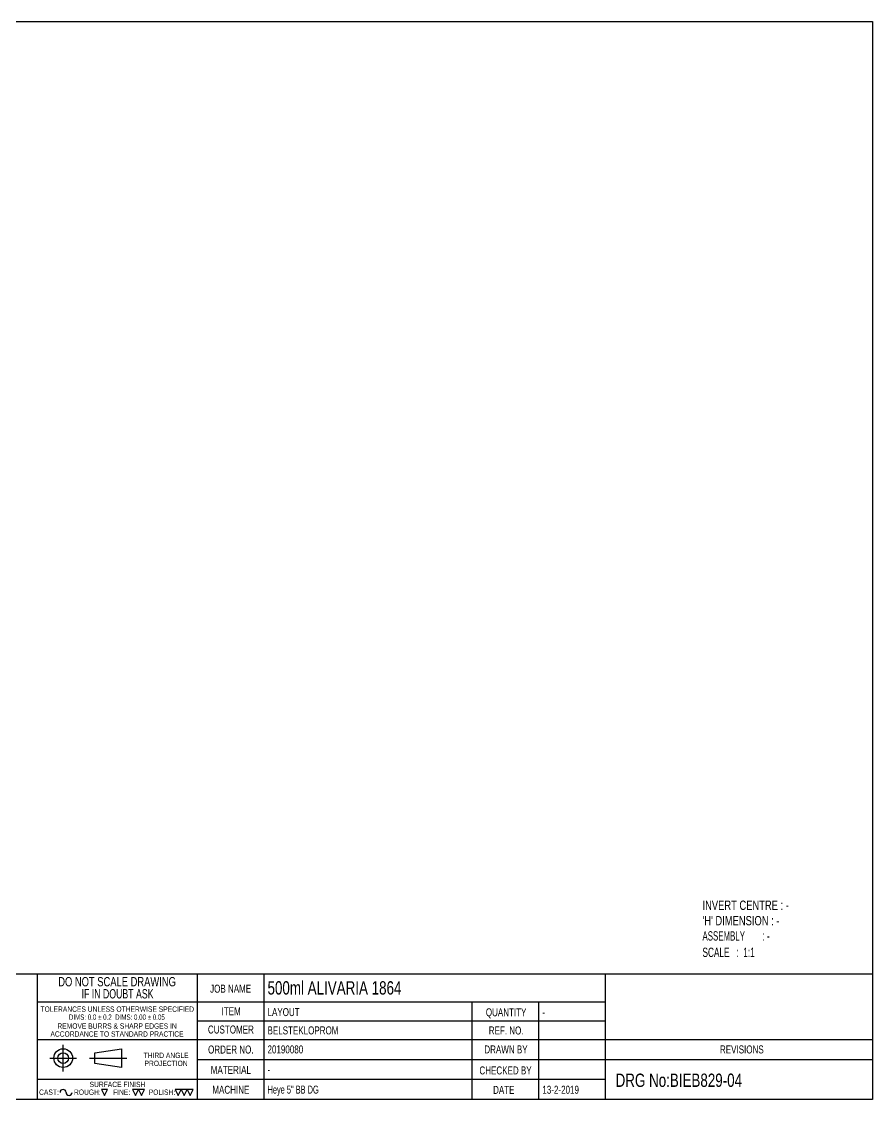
# Model space of a CAD drawing. Header units: millimetres. Extents: x -295 to 586, y 8 to 412.
# Drawn here: x 267.2 to 586, y 8 to 412 of the extents above; entities that cross this region are included whole.
import ezdxf

# ---------------------------------------------------------------- set-up
doc = ezdxf.new("R2010")
doc.units = ezdxf.units.MM
doc.layers.add('DIMENSIONS', color=2, linetype='Continuous')
doc.layers.add('TEXT', color=2, linetype='Continuous')
doc.layers.add('OUTLINE', color=7, linetype='Continuous', lineweight=25)
doc.styles.add('SLDTEXTSTYLE0', font='TXT', dxfattribs={"width": 0.75})
doc.styles.add('SLDTEXTSTYLE1', font='TXT', dxfattribs={"width": 0.691176})
doc.styles.add('SLDTEXTSTYLE2', font='TXT', dxfattribs={"width": 0.7})
doc.styles.add('SLDTEXTSTYLE3', font='TXT', dxfattribs={"width": 0.692308})
doc.styles.add('SLDTEXTSTYLE4', font='TXT', dxfattribs={"width": 0.631579})
doc.styles.add('SLDTEXTSTYLE5', font='TXT', dxfattribs={"width": 0.660714})
doc.dimstyles.new('SLDDIMSTYLE4', dxfattribs={"dimtxt": 3.5, "dimasz": 2, "dimexe": 0, "dimexo": 0.0625, "dimgap": 0.875, "dimtad": 1, "dimrnd": 1e-09, "dimzin": 12, "dimdsep": 46, "dimtxsty": 'SLDTEXTSTYLE0', "dimsah": 1, "dimcen": 0, "dimadec": 0, "dimazin": 3, "dimtfac": 1, "dimtofl": 0, "dimtmove": 0, "dimatfit": 3, "dimfxl": 0, "dimfrac": 2, "dimtolj": 1, "dimtzin": 12, "dimarcsym": 0})
doc.dimstyles.new('SLDDIMSTYLE6', dxfattribs={"dimtxt": 3.5, "dimasz": 2, "dimexe": 0, "dimexo": 0.0625, "dimgap": 0.875, "dimtad": 1, "dimrnd": 1e-09, "dimzin": 12, "dimdsep": 46, "dimtxsty": 'SLDTEXTSTYLE0', "dimsah": 1, "dimcen": 0, "dimadec": 0, "dimazin": 3, "dimtfac": 1, "dimtofl": 0, "dimtmove": 0, "dimatfit": 3, "dimfxl": 0, "dimfrac": 2, "dimtolj": 1, "dimtzin": 12, "dimarcsym": 0})

# ---------------------------------------------------------------- blocks, each defined once
blk = doc.blocks.new('SW_NOTE_0_1')
at = {"layer": 'TEXT', "color": 0, "char_height": 2, "attachment_point": 2, "style": 'SLDTEXTSTYLE0'}
for s, insert in [('THIRD ANGLE', (8.34, 2.57)), ('PROJECTION', (8.33, -0.43))]:
    blk.add_mtext(s, dxfattribs=dict(at, insert=insert))
blk = doc.blocks.new('SW_NOTE_0_2')
at = {"layer": 'TEXT', "color": 0, "char_height": 2, "attachment_point": 2, "style": 'SLDTEXTSTYLE0'}
for s, insert in [('REMOVE BURRS & SHARP EDGES IN', (21.78, 2.57)), ('ACCORDANCE TO STANDARD PRACTICE', (21.75, -0.43))]:
    blk.add_mtext(s, dxfattribs=dict(at, insert=insert))
blk = doc.blocks.new('SW_NOTE_0_3')
at = {"layer": 'TEXT', "color": 0, "char_height": 2, "attachment_point": 2}
for s, insert, style in [('TOLERANCES UNLESS OTHERWISE SPECIFIED', (27.09, 2.57), 'SLDTEXTSTYLE0'), ('DIMS: 0.0 ± 0.2  DIMS: 0.00 ± 0.05', (26.93, -0.43), 'SLDTEXTSTYLE1')]:
    blk.add_mtext(s, dxfattribs=dict(at, insert=insert, style=style))
blk = doc.blocks.new('SW_NOTE_0_4')
at = {"layer": 'TEXT', "color": 0, "char_height": 3.5, "attachment_point": 2}
for s, insert, style in [('DO NOT SCALE DRAWING', (28.71, 4.5), 'SLDTEXTSTYLE0'), ('IF IN DOUBT ASK', (28.89, -0.03), 'SLDTEXTSTYLE2')]:
    blk.add_mtext(s, dxfattribs=dict(at, insert=insert, style=style))
blk = doc.blocks.new('_D_7')
at = {"layer": 'DIMENSIONS'}
blk.add_line((197.29, 158.69), (179.83, 157.16), dxfattribs=at)
blk.add_solid([(197.29, 158.69), (195.26, 159.01), (195.34, 158.02)], dxfattribs=at)
at = {"layer": 'DIMENSIONS', "insert": (179.43, 161.65), "char_height": 3.5, "attachment_point": 1, "rotation": 5.0119, "style": 'SLDTEXTSTYLE0'}
blk.add_mtext('R224,5', dxfattribs=at)
blk = doc.blocks.new('_D_19')
at = {"layer": 'DIMENSIONS'}
blk.add_line((192.67, 284.14), (179.55, 283.07), dxfattribs=at)
blk.add_arc((441.83, 304.53), 250, 184.6762, 185.1354, dxfattribs=at)
blk.add_solid([(192.67, 284.14), (190.63, 284.48), (190.71, 283.48)], dxfattribs=at)
at = {"layer": 'DIMENSIONS', "insert": (179.18, 287.57), "char_height": 3.5, "attachment_point": 1, "rotation": 4.677, "style": 'SLDTEXTSTYLE0'}
blk.add_mtext('R250', dxfattribs=at)
blk = doc.blocks.new('_D_23')
at = {"layer": 'DIMENSIONS'}
blk.add_line((194.93, 196.71), (179.85, 195.3), dxfattribs=at)
blk.add_solid([(194.93, 196.71), (192.89, 197.02), (192.98, 196.02)], dxfattribs=at)
at = {"layer": 'DIMENSIONS', "insert": (179.43, 199.79), "char_height": 3.5, "attachment_point": 1, "rotation": 5.3525, "style": 'SLDTEXTSTYLE0'}
blk.add_mtext('R91,65', dxfattribs=at)

msp = doc.modelspace()

# ---------------------------------------------------------------- linework, layer by layer
at = {"layer": 'OUTLINE'}
for p, q in [((8, 412), (586, 412)), ((586, 412), (586, 8)), ((586, 55), (183, 55)), ((273, 55), (273, 8)), ((333, 55), (333, 8)), ((358, 55), (358, 8)), ((486, 8), (486, 55)), ((333, 44.5), (273, 44.5)), ((486, 44.5), (333, 44.5)), ((436, 8), (436, 44.5)), ((461, 8), (461, 44.5)), ((333, 37.5), (486, 37.5)), ((273, 30.5), (586, 30.5)), ((282.776, 18.5), (282.776, 28.5)), ((294.675, 25.5), (304.675, 27)), ((294.675, 21.5), (294.675, 25.5)), ((304.675, 27), (304.675, 20)), ((277.776, 23.5), (287.776, 23.5)), ((292.675, 23.5), (306.675, 23.5)), ((304.675, 20), (294.675, 21.5)), ((333, 23), (486, 23)), ((486, 23), (586, 23)), ((486, 15.5), (273, 15.5)), ((299.419, 11.75), (297.169, 11.75)), ((297.169, 11.75), (298.294, 9.5)), ((298.294, 9.5), (299.419, 11.75)), ((310.932, 11.75), (308.682, 11.75)), ((308.682, 11.75), (309.807, 9.5)), ((309.807, 9.5), (310.932, 11.75)), ((313.182, 11.75), (310.932, 11.75)), ((310.932, 11.75), (312.057, 9.5)), ((312.057, 9.5), (313.182, 11.75)), ((327, 11.75), (324.75, 11.75)), ((324.75, 11.75), (325.875, 9.5)), ((325.875, 9.5), (327, 11.75)), ((329.25, 11.75), (327, 11.75)), ((327, 11.75), (328.125, 9.5)), ((328.125, 9.5), (329.25, 11.75)), ((331.5, 11.75), (329.25, 11.75)), ((329.25, 11.75), (330.375, 9.5)), ((330.375, 9.5), (331.5, 11.75)), ((586, 8), (8, 8))]:
    msp.add_line(p, q, dxfattribs=at)
for radius in [3.5, 2]:
    msp.add_circle((282.776, 23.5), radius, dxfattribs=at)
for centre, start, end in [((282.708, 10.625), 0, 180), ((284.958, 10.625), 180, 0)]:
    msp.add_arc(centre, 1.125, start, end, dxfattribs=at)

# ---------------------------------------------------------------- block references
at = {"layer": 'TEXT'}
for name, p in [('SW_NOTE_0_4', (274.247, 49.382)), ('SW_NOTE_0_3', (275.956, 40.275)), ('SW_NOTE_0_2', (281.179, 33.954)), ('SW_NOTE_0_1', (312.989, 22.954))]:
    msp.add_blockref(name, p, dxfattribs=at)

# ---------------------------------------------------------------- texts
for s, insert, char_height, attachment_point, style in [('INVERT CENTRE : -', (522.315, 82.546), 3.5, 1, 'SLDTEXTSTYLE0'), ("'H' DIMENSION : -", (522.315, 76.762), 3.5, 1, 'SLDTEXTSTYLE0'), ('ASSEMBLY        : -', (522.315, 71.044), 3.5, 1, 'SLDTEXTSTYLE4'), ('SCALE   :  1:1', (522.315, 64.897), 3.5, 1, 'SLDTEXTSTYLE5'), ('500ml ALIVARIA 1864', (359.336, 52.316), 5, 1, 'SLDTEXTSTYLE0'), ('JOB NAME', (345.519, 51.011), 3, 2, 'SLDTEXTSTYLE0'), ('ITEM', (345.718, 42.585), 3, 2, 'SLDTEXTSTYLE0'), ('LAYOUT', (359.336, 42.251), 3, 1, 'SLDTEXTSTYLE0'), ('QUANTITY', (448.739, 42.165), 3, 2, 'SLDTEXTSTYLE0'), ('-', (462.355, 42.211), 3, 1, 'SLDTEXTSTYLE0'), ('CUSTOMER', (345.615, 35.709), 3, 2, 'SLDTEXTSTYLE0'), ('BELSTEKLOPROM', (359.336, 35.375), 3, 1, 'SLDTEXTSTYLE0'), ('REF. NO.', (448.755, 35.353), 3, 2, 'SLDTEXTSTYLE0'), ('20190080', (359.329, 28.254), 3, 1, 'SLDTEXTSTYLE0'), ('REVISIONS', (537.064, 28.244), 3, 2, 'SLDTEXTSTYLE0'), ('ORDER NO.', (345.584, 28.208), 3, 2, 'SLDTEXTSTYLE0'), ('DRAWN BY', (448.674, 28.244), 3, 2, 'SLDTEXTSTYLE0'), ('MATERIAL', (345.591, 20.587), 3, 2, 'SLDTEXTSTYLE0'), ('CHECKED BY', (448.516, 20.382), 3, 2, 'SLDTEXTSTYLE0'), ('-', (359.329, 20.645), 3, 1, 'SLDTEXTSTYLE0'), ('DRG No:BIEB829-04', (489.76, 17.689), 5, 1, 'SLDTEXTSTYLE0'), ('SURFACE FINISH', (303.101, 14.636), 2, 2, 'SLDTEXTSTYLE0'), ('MACHINE', (345.589, 13.137), 3, 2, 'SLDTEXTSTYLE0'), ('Heye 5" BB DG', (359.329, 13.183), 3, 1, 'SLDTEXTSTYLE3'), ('DATE', (447.87, 13.089), 3, 2, 'SLDTEXTSTYLE0'), ('13-2-2019', (462.319, 13.135), 3, 1, 'SLDTEXTSTYLE0'), ('CAST:', (273.741, 11.719), 2, 1, 'SLDTEXTSTYLE0'), ('ROUGH:', (286.818, 11.719), 2, 1, 'SLDTEXTSTYLE0'), ('FINE:', (301.472, 11.719), 2, 1, 'SLDTEXTSTYLE0'), ('POLISH:', (314.824, 11.719), 2, 1, 'SLDTEXTSTYLE0')]:
    msp.add_mtext(s, dxfattribs=dict(at, insert=insert, char_height=char_height, attachment_point=attachment_point, style=style))

# ---------------------------------------------------------------- dimensions: what is measured, and where the dimension line sits
at = {"layer": 'DIMENSIONS'}
for center, mpoint, dimstyle, picture, middle in [((441.835, 304.528), (192.667, 284.144), 'SLDDIMSTYLE4', '_D_19', (184.816, 283.501)), ((286.181, 205.258), (194.929, 196.709), 'SLDDIMSTYLE6', '_D_23', (187.017, 195.967)), ((420.934, 178.303), (197.292, 158.691), 'SLDDIMSTYLE4', '_D_7', (187.017, 157.789))]:
    dim = msp.add_radius_dim(center=center, mpoint=mpoint, dimstyle=dimstyle, dxfattribs=at)
    dim.commit()
    dim.dimension.update_dxf_attribs({"geometry": picture, "text_midpoint": middle, "dimtype": 164})

doc.saveas('drawing.dxf')
